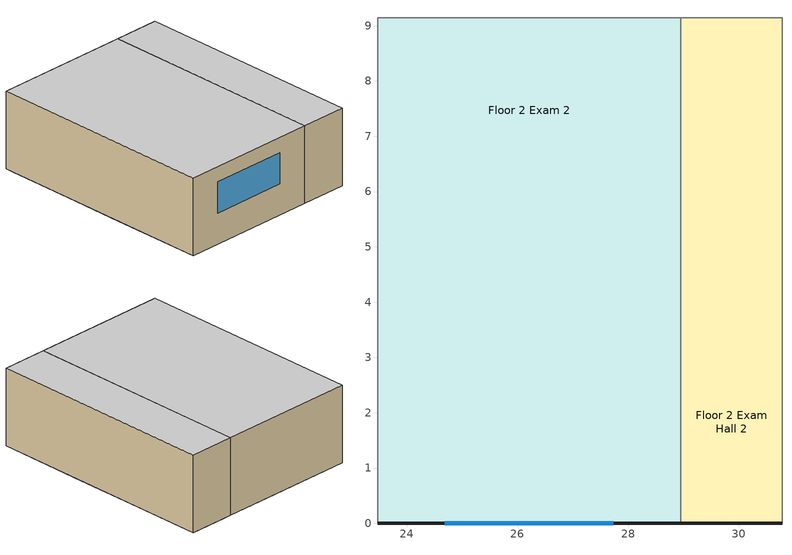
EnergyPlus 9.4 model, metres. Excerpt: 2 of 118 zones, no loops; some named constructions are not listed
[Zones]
Floor 2 Exam Hall 2
 floor to Floor 1 Recovery Room (int_slab_floor): 28.96,0 28.96,3.66 30.78,3.66 30.78,0 z3.05
 floor to Floor 1 Clean (int_slab_floor): 30.78,8.84 29.26,8.84 29.26,9.14 30.78,9.14 z3.05
 floor to Floor 1 Nurse Hall (int_slab_floor): 28.96,3.66 28.96,6.1 30.78,6.1 30.78,3.66 z3.05
 floor to Floor 1 Nourishment (int_slab_floor): 28.96,9.14 29.26,9.14 29.26,8.84 28.96,8.84 z3.05
 floor to Floor 1 Nurse Station (int_slab_floor): 28.96,6.1 28.96,8.84 30.78,8.84 30.78,6.1 z3.05
 wall outside (nonres_ext_wall): 28.96,0 30.78,0 z3.05:6.1
 wall to Floor 2 Exam 2 (int_wall): 28.96,9.14 28.96,0 z3.05:6.1
 wall to Floor 2 Reception Hall (int_wall): 30.78,9.14 28.96,9.14 z3.05:6.1
 wall to Floor 2 Exam 3 (int_wall): 30.78,0 30.78,9.14 z3.05:6.1
 ceiling to Floor 3 Undeveloped 1 (int_slab_ceiling): 30.78,9.14 28.96,9.14 28.96,0 30.78,0 z6.1
Floor 2 Exam 2
 floor to Floor 1 Recovery Room (int_slab_floor): 28.96,0 25.6,0 25.6,3.66 28.96,3.66 z3.05
 floor to Floor 1 Nurse Station (int_slab_floor): 23.47,6.1 23.47,8.84 28.96,8.84 28.96,6.1 z3.05
 floor to Floor 1 Step Down (int_slab_floor): 23.47,3.66 25.6,3.66 25.6,0 23.47,0 z3.05
 floor to Floor 1 Nurse Hall (int_slab_floor): 23.47,3.66 23.47,6.1 28.96,6.1 28.96,3.66 z3.05
 floor to Floor 1 Nourishment (int_slab_floor): 28.96,8.84 27.13,8.84 27.13,9.14 28.96,9.14 z3.05
 floor to Floor 1 Pre-Op Room 2 (int_slab_floor): 23.47,9.14 27.13,9.14 27.13,8.84 23.47,8.84 z3.05
 wall outside (nonres_ext_wall): 23.47,0 28.96,0 z3.05:6.1
 wall to Floor 2 Exam Hall 1 (int_wall): 23.47,9.14 23.47,0 z3.05:6.1
 wall to Floor 2 Reception Hall (int_wall): 28.96,9.14 23.47,9.14 z3.05:6.1
 window (Window_U_0.40_SHGC_0.38): 24.69,0 27.74,0 z4.27:5.49
 ceiling to Floor 3 Undeveloped 1 (int_slab_ceiling): 28.96,0 28.96,9.14 23.47,9.14 23.47,0 z6.1
[Schedule:Compact]
BLDG_LIGHT_LOBBYFLR1_SCH: Through: 12/31, For: Weekdays, Until: 4:00, 0.095, Until: 6:00, 0.285, Until: 7:00, 0.57, Until: 18:00, 0.855, Until: 20:00, 0.57, Until: 22:00, 0.285, Until: 24:00, 0.095, For: SummerDesignDay, Until: 4:00, 0.1, Until: 6:00, 0.3, Until: 7:00, 0.6, Until: 18:00, 0.9, Until: 20:00, 0.6, Until: 22:00, 0.3, Until: 24:00, 0.1, For: WinterDesignDay, Until: 7:00, 0.1, Until: 9:00, 0.3, Until: 15:00, 0.4, Until: 20:00, 0.3, Until: 24:00, 0.1, For: Saturday, Until: 7:00, 0.095, Until: 9:00, 0.285, Until: 15:00, 0.38, Until: 20:00, 0.285, Until: 24:00, 0.095, For: Sunday Holidays AllOtherDays, Until: 8:00, 0.0475, Until: 17:00, 0.095, Until: 24:00, 0.0475
INFIL_Door_Opening_SCH: Through: 12/31, For: Weekdays, Until: 06:00, 0, Until: 07:00, 0.131, Until: 18:00, 1, Until: 19:00, 0.131, Until: 24:00, 0, For: Saturday Sunday Holidays AllOtherDays, Until: 24:00, 0
